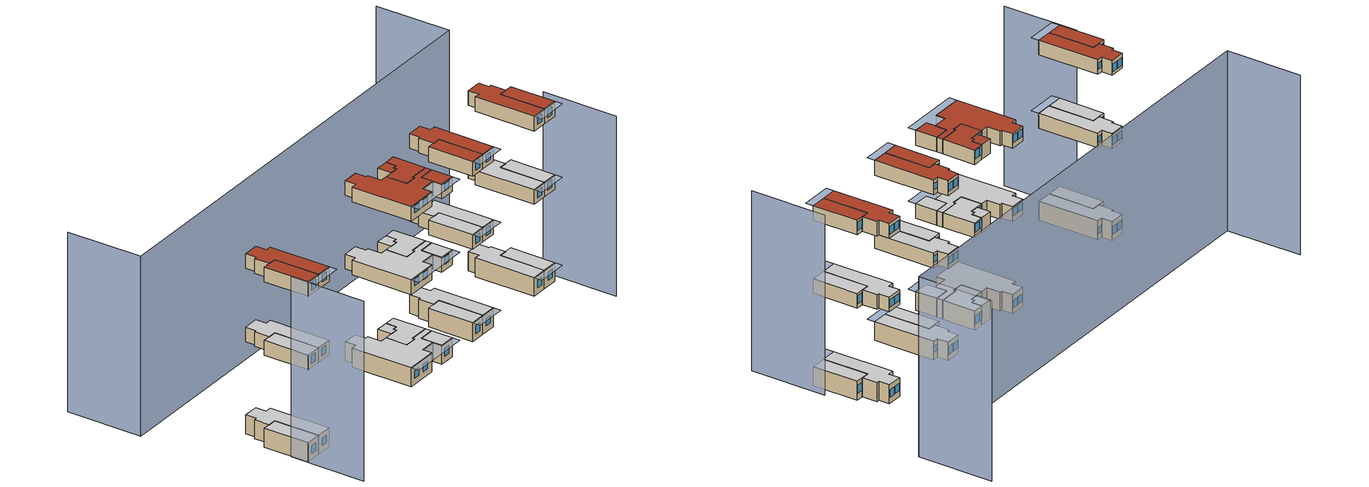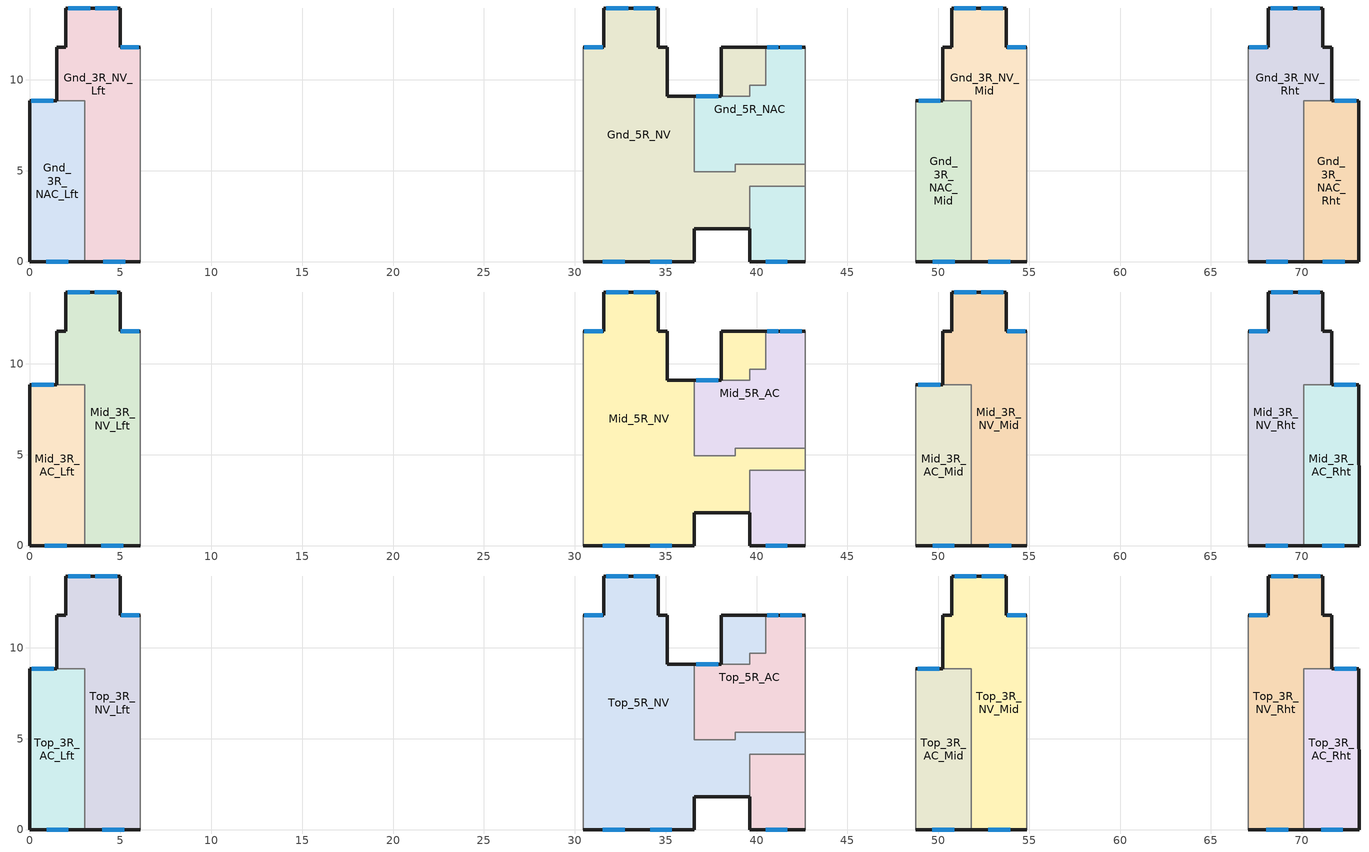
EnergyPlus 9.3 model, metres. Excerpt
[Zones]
Gnd_5R_NAC
 floor ground (Exterior Floor): 42.67,4.15 42.67,0 39.62,0 39.62,4.15 z0; 42.67,11.8 42.67,5.37 38.82,5.37 38.82,4.95 36.57,4.95 36.57,9.09 39.62,9.1 39.62,9.7 40.51,9.7 40.51,11.8 z0
 wall outside (Exterior Wall): 42.67,11.8 40.51,11.8 / 39.62,1.8 39.62,0 42.67,0 / 38.06,9.09 36.57,9.09 z0:3.6
 wall to Gnd_5R_NV (Interior Wall): 36.57,9.09 36.57,4.95 38.82,4.95 38.82,5.37 42.67,5.37 / 40.51,11.8 40.51,9.7 39.62,9.7 39.62,9.1 38.06,9.09 / 42.67,4.15 39.62,4.15 39.62,1.8 z0:3.6
 wall adiabatic (Exterior Wall): 42.67,0 42.67,4.15 z0:3.6
 wall adiabatic (Interior Wall): 42.67,5.37 42.67,11.8 z0:3.6
 window (Exterior Window): 40.5,0 41.7,0 z1.11:2.62; 37.89,9.09 36.69,9.09 z0.97:2.48; 41.19,11.8 40.59,11.8 z1.04:2.56; 42.5,11.8 41.3,11.8 z1.03:2.55
 ceiling adiabatic (Interior Ceiling): 40.51,11.8 40.51,9.7 39.62,9.7 39.62,9.1 36.57,9.09 36.57,4.95 38.82,4.95 38.82,5.37 42.67,5.37 42.67,11.8 z3.6; 39.62,4.15 39.62,0 42.67,0 42.67,4.15 z3.6
Gnd_5R_NV
 floor ground (Exterior Floor): 42.67,5.37 42.67,4.15 39.62,4.15 39.62,1.8 36.57,1.8 36.57,0 30.48,0 30.48,11.8 31.59,11.8 31.59,13.92 34.59,13.92 34.59,11.8 35.09,11.8 35.09,9.09 36.57,9.09 36.57,4.95 38.82,4.95 38.82,5.37 z0; 40.51,11.8 40.51,9.7 39.62,9.7 39.62,9.1 38.06,9.1 38.06,11.8 z0
 wall outside (Exterior Wall): 36.57,9.09 35.09,9.09 35.09,11.8 34.59,11.8 34.59,13.92 31.59,13.92 31.59,11.8 30.48,11.8 / 30.48,0 36.57,0 36.57,1.8 39.62,1.8 / 40.51,11.8 38.06,11.8 38.06,9.1 z0:3.6
 wall adiabatic (Interior Wall): 30.48,11.8 30.48,0 z0:3.6
 wall adiabatic (Exterior Wall): 42.67,4.15 42.67,5.37 z0:3.6
 window (Exterior Window): 31.55,0 32.75,0 z1.14:2.56; 34.14,0 35.34,0 z1.13:2.54; 34.43,13.92 33.23,13.92 z1:2.42; 32.94,13.92 31.74,13.92 z0.99:2.4; 31.53,11.8 30.53,11.8 z1.21:2.34
 ceiling adiabatic (Interior Ceiling): 31.59,13.92 31.59,11.8 30.48,11.8 30.48,0 36.57,0 36.57,1.8 39.62,1.8 39.62,4.15 42.67,4.15 42.67,5.37 38.82,5.37 38.82,4.95 36.57,4.95 36.57,9.09 35.09,9.09 35.09,11.8 34.59,11.8 34.59,13.92 z3.6; 38.06,11.8 38.06,9.1 39.62,9.1 39.62,9.7 40.51,9.7 40.51,11.8 z3.6
Gnd_3R_NAC_Rht
 floor ground (Exterior Floor): 73.15,8.84 73.15,0 70.1,0 70.1,8.84 z0
 wall outside (Exterior Wall): 70.1,0 73.15,0 73.15,8.84 71.66,8.84 z0:3.6
 wall to Gnd_3R_NV_Rht (Interior Wall): 71.66,8.84 70.1,8.84 70.1,0 z0:3.6
 window (Exterior Window): 73.01,8.84 71.81,8.84 z1.27:2.79; 71.16,0 72.36,0 z1.16:2.67
 ceiling adiabatic (Interior Ceiling): 70.1,8.84 70.1,0 73.15,0 73.15,8.84 z3.6
Gnd_3R_NV_Rht
 floor ground (Exterior Floor): 71.16,13.92 71.16,11.8 71.66,11.8 71.66,8.84 70.1,8.84 70.1,0 67.05,0 67.05,11.8 68.16,11.8 68.16,13.92 z0
 wall outside (Exterior Wall): 67.05,0 70.1,0 / 71.66,8.84 71.66,11.8 71.16,11.8 71.16,13.92 68.16,13.92 68.16,11.8 67.05,11.8 z0:3.6
 wall adiabatic (Interior Wall): 67.05,11.8 67.05,0 z0:3.6
 window (Exterior Window): 69.5,13.92 68.3,13.92 z1.19:2.6; 70.98,13.92 69.78,13.92 / 68.04,0 69.24,0 z1.2:2.62; 68.11,11.8 67.11,11.8 z1.51:2.64
 ceiling adiabatic (Interior Ceiling): 68.16,13.92 68.16,11.8 67.05,11.8 67.05,0 70.1,0 70.1,8.84 71.66,8.84 71.66,11.8 71.16,11.8 71.16,13.92 z3.6
Gnd_3R_NV_Mid
 floor ground (Exterior Floor): 54.86,11.8 54.86,0 51.81,0 51.81,8.84 50.25,8.84 50.25,11.8 50.75,11.8 50.75,13.92 53.75,13.92 53.75,11.8 z0
 wall outside (Exterior Wall): 51.81,0 54.86,0 / 54.86,11.8 53.75,11.8 53.75,13.92 50.75,13.92 50.75,11.8 50.25,11.8 50.25,8.84 z0:3.6
 wall to Gnd_3R_NAC_Mid (Interior Wall): 50.25,8.84 51.81,8.84 51.81,0 z0:3.6
 wall adiabatic (Interior Wall): 54.86,0 54.86,11.8 z0:3.6
 window (Exterior Window): 53.56,13.92 52.36,13.92 z1.16:2.57; 52.07,13.92 50.87,13.92 z1.14:2.56; 52.75,0 53.95,0 z1.12:2.53; 54.81,11.8 53.81,11.8 z1.45:2.57
 ceiling adiabatic (Interior Ceiling): 50.75,13.92 50.75,11.8 50.25,11.8 50.25,8.84 51.81,8.84 51.81,0 54.86,0 54.86,11.8 53.75,11.8 53.75,13.92 z3.6
Gnd_3R_NAC_Mid
 floor ground (Exterior Floor): 51.81,8.84 51.81,0 48.77,0 48.77,8.84 z0
 wall outside (Exterior Wall): 48.77,0 51.81,0 / 50.25,8.84 48.77,8.84 z0:3.6
 wall adiabatic (Interior Wall): 48.77,8.84 48.77,0 z0:3.6
 window (Exterior Window): 50.12,8.84 48.92,8.84 z1.06:2.58; 49.71,0 50.91,0 z1.06:2.57
 ceiling adiabatic (Interior Ceiling): 48.77,8.84 48.77,0 51.81,0 51.81,8.84 z3.6
Gnd_3R_NAC_Lft
 floor ground (Exterior Floor): 3.05,8.84 3.05,0 0,0 0,8.84 z0
 wall outside (Exterior Wall): 1.49,8.84 0,8.84 0,0 3.05,0 z0:3.6
 wall to Gnd_3R_NV_Lft (Interior Wall): 3.05,0 3.05,8.84 1.49,8.84 z0:3.6
 window (Exterior Window): 0.93,0 2.13,0 z1.16:2.67; 1.3,8.84 0.1,8.84 z0.96:2.48
 ceiling adiabatic (Interior Ceiling): 0,8.84 0,0 3.05,0 3.05,8.84 z3.6
Gnd_3R_NV_Lft
 floor ground (Exterior Floor): 6.1,11.8 6.1,0 3.05,0 3.05,8.84 1.49,8.84 1.49,11.8 1.99,11.8 1.99,13.92 4.99,13.92 4.99,11.8 z0
 wall outside (Exterior Wall): 6.1,11.8 4.99,11.8 4.99,13.92 1.99,13.92 1.99,11.8 1.49,11.8 1.49,8.84 / 3.05,0 6.1,0 z0:3.6
 wall adiabatic (Interior Wall): 6.1,0 6.1,11.8 z0:3.6
 window (Exterior Window): 4.83,13.92 3.63,13.92 z1.13:2.55; 3.34,13.92 2.14,13.92 z1.12:2.53; 4.06,0 5.26,0 z1.21:2.63; 6.02,11.8 5.02,11.8 z1.16:2.29
 ceiling adiabatic (Interior Ceiling): 1.99,13.92 1.99,11.8 1.49,11.8 1.49,8.84 3.05,8.84 3.05,0 6.1,0 6.1,11.8 4.99,11.8 4.99,13.92 z3.6
Mid_5R_AC
 floor adiabatic (Interior Floor): 42.67,11.8 42.67,5.37 38.82,5.37 38.82,4.95 36.57,4.95 36.57,9.09 39.62,9.1 39.62,9.7 40.51,9.7 40.51,11.8 z17.6; 42.67,4.15 42.67,0 39.62,0 39.62,4.15 z17.6
 wall outside (Exterior Wall): 42.67,11.8 40.51,11.8 / 39.62,1.8 39.62,0 42.67,0 / 38.06,9.09 36.57,9.09 z17.6:20.4
 wall to Mid_5R_NV (Interior Wall): 36.57,9.09 36.57,4.95 38.82,4.95 38.82,5.37 42.67,5.37 / 40.51,11.8 40.51,9.7 39.62,9.7 39.62,9.1 38.06,9.09 / 42.67,4.15 39.62,4.15 39.62,1.8 z17.6:20.4
 wall adiabatic (Exterior Wall): 42.67,0 42.67,4.15 z17.6:20.4
 wall adiabatic (Interior Wall): 42.67,5.37 42.67,11.8 z17.6:20.4
 window (Exterior Window): 41.19,11.8 40.59,11.8 z18.64:20.16; 42.5,11.8 41.3,11.8 z18.63:20.15; 37.89,9.09 36.69,9.09 z18.57:20.08; 40.5,0 41.7,0 z18.71:20.22
 ceiling adiabatic (Interior Ceiling): 39.62,4.15 39.62,0 42.67,0 42.67,4.15 z20.4; 40.51,11.8 40.51,9.7 39.62,9.7 39.62,9.1 36.57,9.09 36.57,4.95 38.82,4.95 38.82,5.37 42.67,5.37 42.67,11.8 z20.4
Mid_5R_NV
 floor adiabatic (Interior Floor): 42.67,5.37 42.67,4.15 39.62,4.15 39.62,1.8 36.57,1.8 36.57,0 30.48,0 30.48,11.8 31.59,11.8 31.59,13.92 34.59,13.92 34.59,11.8 35.09,11.8 35.09,9.09 36.57,9.09 36.57,4.95 38.82,4.95 38.82,5.37 z17.6; 40.51,11.8 40.51,9.7 39.62,9.7 39.62,9.1 38.06,9.1 38.06,11.8 z17.6
 wall outside (Exterior Wall): 36.57,9.09 35.09,9.09 35.09,11.8 34.59,11.8 34.59,13.92 31.59,13.92 31.59,11.8 30.48,11.8 / 30.48,0 36.57,0 36.57,1.8 39.62,1.8 / 40.51,11.8 38.06,11.8 38.06,9.1 z17.6:20.4
 wall adiabatic (Interior Wall): 30.48,11.8 30.48,0 z17.6:20.4
 wall adiabatic (Exterior Wall): 42.67,4.15 42.67,5.37 z17.6:20.4
 window (Exterior Window): 31.53,11.8 30.53,11.8 z18.81:19.94; 32.94,13.92 31.74,13.92 z18.59:20; 34.43,13.92 33.23,13.92 z18.6:20.02; 34.14,0 35.34,0 z18.73:20.14; 31.55,0 32.75,0 z18.74:20.16
 ceiling adiabatic (Interior Ceiling): 31.59,13.92 31.59,11.8 30.48,11.8 30.48,0 36.57,0 36.57,1.8 39.62,1.8 39.62,4.15 42.67,4.15 42.67,5.37 38.82,5.37 38.82,4.95 36.57,4.95 36.57,9.09 35.09,9.09 35.09,11.8 34.59,11.8 34.59,13.92 z20.4; 38.06,11.8 38.06,9.1 39.62,9.1 39.62,9.7 40.51,9.7 40.51,11.8 z20.4
Mid_3R_AC_Rht
 floor adiabatic (Interior Floor): 73.15,8.84 73.15,0 70.1,0 70.1,8.84 z17.6
 wall outside (Exterior Wall): 70.1,0 73.15,0 73.15,8.84 71.66,8.84 z17.6:20.4
 wall to Mid_3R_NV_Rht (Interior Wall): 71.66,8.84 70.1,8.84 70.1,0 z17.6:20.4
 window (Exterior Window): 72.98,8.84 71.78,8.84 z18.38:19.89; 71.12,0 72.32,0 z18.35:19.86
 ceiling adiabatic (Interior Ceiling): 70.1,8.84 70.1,0 73.15,0 73.15,8.84 z20.4
Mid_3R_AC_Mid
 floor adiabatic (Interior Floor): 51.81,8.84 51.81,0 48.77,0 48.77,8.84 z17.6
 wall outside (Exterior Wall): 50.25,8.84 48.77,8.84 / 48.77,0 51.81,0 z17.6:20.4
 wall to Mid_3R_NV_Mid (Interior Wall): 51.81,0 51.81,8.84 50.25,8.84 z17.6:20.4
 wall adiabatic (Interior Wall): 48.77,8.84 48.77,0 z17.6:20.4
 window (Exterior Window): 49.68,0 50.88,0 z18.3:19.82; 50.1,8.84 48.9,8.84 z18.34:19.85
 ceiling adiabatic (Interior Ceiling): 48.77,8.84 48.77,0 51.81,0 51.81,8.84 z20.4
Mid_3R_NV_Mid
 floor adiabatic (Interior Floor): 54.86,11.8 54.86,0 51.81,0 51.81,8.84 50.25,8.84 50.25,11.8 50.75,11.8 50.75,13.92 53.75,13.92 53.75,11.8 z17.6
 wall outside (Exterior Wall): 54.86,11.8 53.75,11.8 53.75,13.92 50.75,13.92 50.75,11.8 50.25,11.8 50.25,8.84 / 51.81,0 54.86,0 z17.6:20.4
 wall adiabatic (Interior Wall): 54.86,0 54.86,11.8 z17.6:20.4
 window (Exterior Window): 52.09,13.92 50.89,13.92 z18.33:19.75; 53.58,13.92 52.38,13.92 z18.35:19.76; 54.79,11.8 53.79,11.8 z18.68:19.8; 52.8,0 54,0 z18.36:19.78
 ceiling adiabatic (Interior Ceiling): 50.75,13.92 50.75,11.8 50.25,11.8 50.25,8.84 51.81,8.84 51.81,0 54.86,0 54.86,11.8 53.75,11.8 53.75,13.92 z20.4
Mid_3R_NV_Rht
 floor adiabatic (Interior Floor): 71.16,13.92 71.16,11.8 71.66,11.8 71.66,8.84 70.1,8.84 70.1,0 67.05,0 67.05,11.8 68.16,11.8 68.16,13.92 z17.6
 wall outside (Exterior Wall): 71.66,8.84 71.66,11.8 71.16,11.8 71.16,13.92 68.16,13.92 68.16,11.8 67.05,11.8 / 67.05,0 70.1,0 z17.6:20.4
 wall adiabatic (Interior Wall): 67.05,11.8 67.05,0 z17.6:20.4
 window (Exterior Window): 69.51,13.92 68.31,13.92 z18.38:19.8; 71,13.92 69.8,13.92 / 68.03,0 69.23,0 z18.4:19.81; 68.1,11.8 67.1,11.8 z18.68:19.8
 ceiling adiabatic (Interior Ceiling): 68.16,13.92 68.16,11.8 67.05,11.8 67.05,0 70.1,0 70.1,8.84 71.66,8.84 71.66,11.8 71.16,11.8 71.16,13.92 z20.4
Mid_3R_AC_Lft
 floor adiabatic (Interior Floor): 3.05,8.84 3.05,0 0,0 0,8.84 z17.6
 wall outside (Exterior Wall): 1.49,8.84 0,8.84 0,0 3.05,0 z17.6:20.4
 wall to Mid_3R_NV_Lft (Interior Wall): 3.05,0 3.05,8.84 1.49,8.84 z17.6:20.4
 window (Exterior Window): 0.85,0 2.05,0 z18.38:19.89; 1.33,8.84 0.13,8.84 z18.21:19.73
 ceiling adiabatic (Interior Ceiling): 0,8.84 0,0 3.05,0 3.05,8.84 z20.4
Mid_3R_NV_Lft
 floor adiabatic (Interior Floor): 6.1,11.8 6.1,0 3.05,0 3.05,8.84 1.49,8.84 1.49,11.8 1.99,11.8 1.99,13.92 4.99,13.92 4.99,11.8 z17.6
 wall outside (Exterior Wall): 6.1,11.8 4.99,11.8 4.99,13.92 1.99,13.92 1.99,11.8 1.49,11.8 1.49,8.84 / 3.05,0 6.1,0 z17.6:20.4
 wall adiabatic (Interior Wall): 6.1,0 6.1,11.8 z17.6:20.4
 window (Exterior Window): 4.79,13.92 3.59,13.92 z18.27:19.68; 3.31,13.92 2.11,13.92 z18.25:19.67; 3.95,0 5.15,0 z18.45:19.87; 6.03,11.8 5.03,11.8 z18.53:19.66
 ceiling adiabatic (Interior Ceiling): 1.99,13.92 1.99,11.8 1.49,11.8 1.49,8.84 3.05,8.84 3.05,0 6.1,0 6.1,11.8 4.99,11.8 4.99,13.92 z20.4
Top_5R_NV
 floor adiabatic (Exterior Floor): 42.67,5.37 42.67,4.15 39.62,4.15 39.62,1.8 36.57,1.8 36.57,0 30.48,0 30.48,11.8 31.59,11.8 31.59,13.92 34.59,13.92 34.59,11.8 35.09,11.8 35.09,9.09 36.57,9.09 36.57,4.95 38.82,4.95 38.82,5.37 z31.6
 floor adiabatic (Interior Floor): 40.51,11.8 40.51,9.7 39.62,9.7 39.62,9.1 38.06,9.1 38.06,11.8 z31.6
 wall outside (Exterior Wall): 36.57,9.09 35.09,9.09 35.09,11.8 34.59,11.8 34.59,13.92 31.59,13.92 31.59,11.8 30.48,11.8 / 30.48,0 36.57,0 36.57,1.8 39.62,1.8 / 40.51,11.8 38.06,11.8 38.06,9.1 z31.6:34.4
 wall adiabatic (Interior Wall): 30.48,11.8 30.48,0 z31.6:34.4
 wall to Top_5R_AC (Interior Wall): 42.67,5.37 38.82,5.37 38.82,4.95 36.57,4.95 36.57,9.09 / 39.62,1.8 39.62,4.15 42.67,4.15 / 38.06,9.1 39.62,9.1 39.62,9.7 40.51,9.7 40.51,11.8 z31.6:34.4
 wall adiabatic (Exterior Wall): 42.67,4.15 42.67,5.37 z31.6:34.4
 window (Exterior Window): 31.55,0 32.75,0 z32.74:34.16; 34.14,0 35.34,0 z32.73:34.14; 34.43,13.92 33.23,13.92 z32.6:34.02; 32.94,13.92 31.74,13.92 z32.59:34; 31.53,11.8 30.53,11.8 z32.81:33.94
 roof outside (Interior Floor): 31.59,13.92 31.59,11.8 30.48,11.8 30.48,0 36.57,0 36.57,1.8 39.62,1.8 39.62,4.15 42.67,4.15 42.67,5.37 38.82,5.37 38.82,4.95 36.57,4.95 36.57,9.09 35.09,9.09 35.09,11.8 34.59,11.8 34.59,13.92 z34.4
 roof outside (Exterior Roof): 38.06,11.8 38.06,9.1 39.62,9.1 39.62,9.7 40.51,9.7 40.51,11.8 z34.4
Top_5R_AC
 floor adiabatic (Interior Floor): 42.67,11.8 42.67,5.37 38.82,5.37 38.82,4.95 36.57,4.95 36.57,9.09 39.62,9.1 39.62,9.7 40.51,9.7 40.51,11.8 z31.6; 42.67,4.15 42.67,0 39.62,0 39.62,4.15 z31.6
 wall outside (Exterior Wall): 42.67,11.8 40.51,11.8 / 39.62,1.8 39.62,0 42.67,0 / 38.06,9.09 36.57,9.09 z31.6:34.4
 wall adiabatic (Exterior Wall): 42.67,0 42.67,4.15 z31.6:34.4
 wall adiabatic (Interior Wall): 42.67,5.37 42.67,11.8 z31.6:34.4
 window (Exterior Window): 40.5,0 41.7,0 z32.71:34.22; 42.5,11.8 41.3,11.8 z32.63:34.15; 37.89,9.09 36.69,9.09 z32.57:34.08; 41.19,11.8 40.59,11.8 z32.64:34.16
 roof outside (Exterior Roof): 39.62,4.15 39.62,0 42.67,0 42.67,4.15 z34.4; 40.51,11.8 40.51,9.7 39.62,9.7 39.62,9.1 36.57,9.09 36.57,4.95 38.82,4.95 38.82,5.37 42.67,5.37 42.67,11.8 z34.4
Top_3R_AC_Rht
 floor adiabatic (Interior Floor): 73.15,8.84 73.15,0 70.1,0 70.1,8.84 z31.6
 wall outside (Exterior Wall): 70.1,0 73.15,0 73.15,8.84 71.66,8.84 z31.6:34.4
 wall to Top_3R_NV_Rht (Interior Wall): 71.66,8.84 70.1,8.84 70.1,0 z31.6:34.4
 window (Exterior Window): 71.06,0 72.26,0 z32.31:33.82; 73.01,8.84 71.81,8.84 z32.44:33.96
 roof outside (Exterior Roof): 70.1,8.84 70.1,0 73.15,0 73.15,8.84 z34.4
Top_3R_NV_Mid
 floor adiabatic (Interior Floor): 54.86,11.8 54.86,0 51.81,0 51.81,8.84 50.25,8.84 50.25,11.8 50.75,11.8 50.75,13.92 53.75,13.92 53.75,11.8 z31.6
 wall outside (Exterior Wall): 54.86,11.8 53.75,11.8 53.75,13.92 50.75,13.92 50.75,11.8 50.25,11.8 50.25,8.84 / 51.81,0 54.86,0 z31.6:34.4
 wall adiabatic (Interior Wall): 54.86,0 54.86,11.8 z31.6:34.4
 wall to Top_3R_AC_Mid (Interior Wall): 50.25,8.84 51.81,8.84 51.81,0 z31.6:34.4
 window (Exterior Window): 53.59,13.92 52.39,13.92 / 52.75,0 53.95,0 z32.36:33.77; 52.1,13.92 50.9,13.92 z32.35:33.76; 54.8,11.8 53.8,11.8 z32.52:33.64
 roof outside (Exterior Roof): 50.75,13.92 50.75,11.8 50.25,11.8 50.25,8.84 51.81,8.84 51.81,0 54.86,0 54.86,11.8 53.75,11.8 53.75,13.92 z34.4
Top_3R_AC_Lft
 floor adiabatic (Interior Floor): 3.05,8.84 3.05,0 0,0 0,8.84 z31.6
 wall outside (Exterior Wall): 1.49,8.84 0,8.84 0,0 3.05,0 z31.6:34.4
 wall to Top_3R_NV_Lft (Interior Wall): 3.05,0 3.05,8.84 1.49,8.84 z31.6:34.4
 window (Exterior Window): 1.34,8.84 0.14,8.84 z32.35:33.86; 0.94,0 2.14,0 z32.33:33.84
 roof outside (Exterior Roof): 0,8.84 0,0 3.05,0 3.05,8.84 z34.4
Top_3R_AC_Mid
 floor adiabatic (Interior Floor): 51.81,8.84 51.81,0 48.77,0 48.77,8.84 z31.6
 wall outside (Exterior Wall): 50.25,8.84 48.77,8.84 / 48.77,0 51.81,0 z31.6:34.4
 wall adiabatic (Interior Wall): 48.77,8.84 48.77,0 z31.6:34.4
 window (Exterior Window): 49.67,0 50.87,0 z32.34:33.86; 50.07,8.84 48.87,8.84 z32.32:33.83
 roof outside (Exterior Roof): 48.77,8.84 48.77,0 51.81,0 51.81,8.84 z34.4
Top_3R_NV_Rht
 floor adiabatic (Interior Floor): 71.16,13.92 71.16,11.8 71.66,11.8 71.66,8.84 70.1,8.84 70.1,0 67.05,0 67.05,11.8 68.16,11.8 68.16,13.92 z31.6
 wall outside (Exterior Wall): 71.66,8.84 71.66,11.8 71.16,11.8 71.16,13.92 68.16,13.92 68.16,11.8 67.05,11.8 / 67.05,0 70.1,0 z31.6:34.4
 wall adiabatic (Interior Wall): 67.05,11.8 67.05,0 z31.6:34.4
 window (Exterior Window): 71.01,13.92 69.81,13.92 z32.36:33.78; 69.52,13.92 68.32,13.92 z32.35:33.76; 68.11,11.8 67.11,11.8 z32.74:33.86; 68.05,0 69.25,0 z32.43:33.84
 roof outside (Exterior Roof): 68.16,13.92 68.16,11.8 67.05,11.8 67.05,0 70.1,0 70.1,8.84 71.66,8.84 71.66,11.8 71.16,11.8 71.16,13.92 z34.4
Top_3R_NV_Lft
 floor adiabatic (Interior Floor): 6.1,11.8 6.1,0 3.05,0 3.05,8.84 1.49,8.84 1.49,11.8 1.99,11.8 1.99,13.92 4.99,13.92 4.99,11.8 z31.6
 wall outside (Exterior Wall): 6.1,11.8 4.99,11.8 4.99,13.92 1.99,13.92 1.99,11.8 1.49,11.8 1.49,8.84 / 3.05,0 6.1,0 z31.6:34.4
 wall adiabatic (Interior Wall): 6.1,0 6.1,11.8 z31.6:34.4
 window (Exterior Window): 4.82,13.92 3.62,13.92 z32.22:33.63; 3.33,13.92 2.13,13.92 z32.2:33.62; 4.01,0 5.21,0 z32.49:33.9; 6.04,11.8 5.04,11.8 z32.6:33.73
 roof outside (Exterior Roof): 1.99,13.92 1.99,11.8 1.49,11.8 1.49,8.84 3.05,8.84 3.05,0 6.1,0 6.1,11.8 4.99,11.8 4.99,13.92 z34.4
shading: -0.19,-11.24 -0.19,3.36 / -8.49,27.93 83.15,27.93 / 83.15,27.93 83.15,42.53 / 74.76,3.36 74.76,-11.24 / -8.49,27.93 -8.49,42.53 z0:34.4; 30.48,0 30.48,-1.52 42.67,-1.52 42.67,0 39.62,0 39.62,1.8 36.57,1.8 36.57,0 z3.6; 30.48,0 30.48,-1.52 42.67,-1.52 42.67,0 39.62,0 39.62,1.8 36.57,1.8 36.57,0 z34.4; 30.48,0 30.48,-1.52 42.67,-1.52 42.67,0 39.62,0 39.62,1.8 36.57,1.8 36.57,0 z20.4; 54.86,0 54.86,-1.52 48.77,-1.52 48.77,0 z3.6; 6.1,0 6.1,-1.52 0,-1.52 0,0 z3.6; 54.86,0 54.86,-1.52 48.77,-1.52 48.77,0 z20.4; 6.1,0 6.1,-1.52 0,-1.52 0,0 z20.4; 54.86,0 54.86,-1.52 48.77,-1.52 48.77,0 z34.4; 6.1,0 6.1,-1.52 0,-1.52 0,0 z34.4; 73.15,0 73.15,-1.52 67.05,-1.52 67.05,0 z34.4; 73.15,0 73.15,-1.52 67.05,-1.52 67.05,0 z20.4; 73.15,0 73.15,-1.52 67.05,-1.52 67.05,0 z3.6
[Building]
Blk5: North Axis {deg}=351.6; Terrain=Urban; Loads Convergence Tolerance Value {W}=0.04; Temperature Convergence Tolerance Value {deltaC}=0.4; Solar Distribution=FullExterior; Maximum Number of Warmup Days=25
[Site:Location]
Singapore: Latitude {deg}=1.3; Longitude {deg}=103.8; Time Zone {hr}=8; Elevation {m}=6
[Site:GroundTemperature:BuildingSurface]
18, 18, 18, 18, 24, 24.3, 24, 18, 18, 18, 18, 18
[Material] Roughness=MediumRough
Name | Thickness {m} | Conductivity {W/m-K} | Density {kg/m3} | Specific Heat {J/kg-K} | Thermal Absorptance | Solar Absorptance | Visible Absorptance
M11 100mm lightweight concrete | 0.1016 | 0.53 | 1280 | 840 | 0.9 | 0.5 | 0.5
M15 150mm heavyweight concrete | 0.15 | 1.95 | 2240 | 900 | 0.9 | 0.7 | 0.7
Roof concrete | 0.15 | 1.442 | 2240 | 900
Cement plaster | 0.005 | 0.533 | 1280 | 840
Ferrocement | 0.03 | 0.836 | 1280 | 900
Polyethylene | 0.075 | 0.024 | 24 | 303
[Material:AirGap]
F05 Ceiling air space resistance: Thermal Resistance {m2-K/W}=0.18
[WindowMaterial:Glazing]
Clear 6mm: Optical Data Type=SpectralAverage; Thickness {m}=0.006; Solar Transmittance at Normal Incidence=0.837; Front Side Solar Reflectance at Normal Incidence=0.075; Back Side Solar Reflectance at Normal Incidence=0.075; Visible Transmittance at Normal Incidence=0.898; Front Side Visible Reflectance at Normal Incidence=0.081; Back Side Visible Reflectance at Normal Incidence=0.081; Infrared Transmittance at Normal Incidence=0; Front Side Infrared Hemispherical Emissivity=0.84; Back Side Infrared Hemispherical Emissivity=0.84; Conductivity {W/m-K}=0.9
[Construction]
Exterior Window: Clear 6mm
Interior Ceiling; Interior Floor; Exterior Floor: M15 150mm heavyweight concrete
Interior Wall: M11 100mm lightweight concrete
Exterior Roof: Ferrocement, F05 Ceiling air space resistance, Roof concrete, Cement plaster
Exterior Wall: M15 150mm heavyweight concrete, Polyethylene, Cement plaster
[Zone]
Name | Multiplier | Floor Area {m2}
Gnd_5R_NAC; Top_5R_AC; Mid_5R_AC | 3 | 43
Gnd_5R_NV; Top_5R_NV; Mid_5R_NV | 3 | 94
Gnd_3R_NAC_Rht; Mid_3R_AC_Rht; Top_3R_AC_Rht | 1 | 32
Gnd_3R_NV_Rht; Mid_3R_NV_Rht; Top_3R_NV_Rht | 1 | 52
Gnd_3R_NV_Mid; Mid_3R_NV_Mid; Top_3R_NV_Mid | 4 | 47
Gnd_3R_NAC_Mid; Mid_3R_AC_Mid; Top_3R_AC_Mid | 4 | 27
Gnd_3R_NAC_Lft; Mid_3R_AC_Lft; Top_3R_AC_Lft | 1 | 27
Gnd_3R_NV_Lft; Mid_3R_NV_Lft; Top_3R_NV_Lft | 1 | 47
[ZoneList]
AC Zones: Top_3R_AC_Rht, Mid_3R_AC_Mid, Mid_5R_AC, Mid_3R_AC_Rht, Top_5R_AC, Top_3R_AC_Lft, Top_3R_AC_Mid, Mid_3R_AC_Lft
[Shading:Overhang:Projection] Height above Window or Door {m}=0.1; Tilt Angle from Window/Door {deg}=0; Left extension from Window/Door Width {m}=0; Right extension from Window/Door Width {m}=0; Depth as Fraction of Window/Door Height=0.75
Name | Window or Door
Overhang_5D0225 | 5D0225
Overhang_476DED | 476DED
Overhang_F559FB | F559FB
Overhang_6219BC | 6219BC
Overhang_1F64B3 | 1F64B3
Overhang_C0CE40 | C0CE40
Overhang_210DA1 | 210DA1
Overhang_AD95CD | AD95CD
Overhang_8AAD0C | 8AAD0C
Overhang_184CBE | 184CBE
Overhang_414173 | 414173
Overhang_331365 | 331365
Overhang_C5F616 | C5F616
Overhang_56A512 | 56A512
Overhang_B39D0F | B39D0F
Overhang_77EFE6 | 77EFE6
Overhang_56D0A6 | 56D0A6
Overhang_EB2856 | EB2856
Overhang_5CAEC0 | 5CAEC0
Overhang_85D0D4 | 85D0D4
Overhang_A4131E | A4131E
Overhang_597B67 | 597B67
Overhang_D9FA58 | D9FA58
Overhang_E5EBD1 | E5EBD1
Overhang_9365A7 | 9365A7
Overhang_BC7910 | BC7910
Overhang_1E6C14 | 1E6C14
Overhang_1EA7B0 | 1EA7B0
Overhang_9A0068 | 9A0068
Overhang_D2B9BD | D2B9BD
Overhang_589CE0 | 589CE0
Overhang_2ED691 | 2ED691
Overhang_A14D79 | A14D79
Overhang_9B19D6 | 9B19D6
Overhang_6C832B | 6C832B
Overhang_B5A0F1 | B5A0F1
Overhang_11F049 | 11F049
Overhang_F9E5BE | F9E5BE
Overhang_253964 | 253964
Overhang_84FDA0 | 84FDA0
Overhang_765034 | 765034
Overhang_DA9B49 | DA9B49
Overhang_4BBE32 | 4BBE32
Overhang_75250A | 75250A
Overhang_D1A16C | D1A16C
Overhang_6C1D12 | 6C1D12
Overhang_AEBE84 | AEBE84
Overhang_3CC912 | 3CC912
Overhang_277330 | 277330
Overhang_64A9EA | 64A9EA
Overhang_CC71D7 | CC71D7
Overhang_EC5ADB | EC5ADB
Overhang_44F682 | 44F682
Overhang_562C47 | 562C47
Overhang_8FA002 | 8FA002
Overhang_E56E8F | E56E8F
Overhang_CC449B | CC449B
Overhang_5C02CA | 5C02CA
Overhang_44DE59 | 44DE59
Overhang_95D1E0 | 95D1E0
Overhang_6EEDA7 | 6EEDA7
Overhang_BA17F2 | BA17F2
Overhang_3995BD | 3995BD
Overhang_1C8687 | 1C8687
Overhang_35802D | 35802D
Overhang_2701E7 | 2701E7
Overhang_E5B936 | E5B936
Overhang_41E445 | 41E445
[ZoneVentilation:DesignFlowRate]
Natural Ventilation: Zone or ZoneList=AC Zones; Schedule=Ventilation Schedule; Design Flow Rate Calculation Method=AirChanges/Hour; Air Changes per Hour {1/hr}=53; Ventilation Type=Natural; Fan Total Efficiency=1; Constant Term Coefficient=1; Minimum Indoor Temperature {C}=20; Maximum Indoor Temperature {C}=40; Delta Temperature {deltaC}=-100; Minimum Outdoor Temperature {C}=23; Maximum Outdoor Temperature {C}=34; Maximum Wind Speed {m/s}=9
[HVACTemplate:Thermostat] Constant Heating Setpoint {C}=0
Name | Cooling Setpoint Schedule | Constant Cooling Setpoint {C}
AC zones | Cooling Setpoint Schedule
Non-AC zones |  | 50
[HVACTemplate:Zone:IdealLoadsAirSystem] Template Thermostat=AC zones; Maximum Heating Supply Air Temperature {C}=50; Minimum Cooling Supply Air Temperature {C}=13; Maximum Heating Supply Air Humidity Ratio {kgWater/kgDryAir}=0.0156; Minimum Cooling Supply Air Humidity Ratio {kgWater/kgDryAir}=0.0077; Heating Limit=NoLimit; Cooling Limit=NoLimit; Dehumidification Control Type=ConstantSensibleHeatRatio; Cooling Sensible Heat Ratio=0.6; Humidification Control Type=None; Humidification Setpoint {percent}=30; Outdoor Air Method=None; Outdoor Air Flow Rate per Person {m3/s}=0.00944; Demand Controlled Ventilation Type=None; Outdoor Air Economizer Type=NoEconomizer; Heat Recovery Type=None; Sensible Heat Recovery Effectiveness=0.7; Latent Heat Recovery Effectiveness=0.65
Top_5R_AC; Top_3R_AC_Rht; Top_3R_AC_Mid; Top_3R_AC_Lft; Mid_5R_AC; Mid_3R_AC_Rht; Mid_3R_AC_Mid; Mid_3R_AC_Lft
[Schedule:Compact]
Cooling Setpoint Schedule: Through: 12/31, For: Weekdays, Until: 06:00, 25, Until: 23:30, 100, Until: 24:00, 25, For: Weekends, Until: 06:00, 25, Until: 23:30, 100, Until: 24:00, 25
Ventilation Schedule: Through: 12/31, For: Weekdays, Until: 06:00, 0, Until: 23:30, 1, Until: 24:00, 0, For: Weekends, Until: 06:50, 0, Until: 23:30, 1, Until: 24:00, 0
